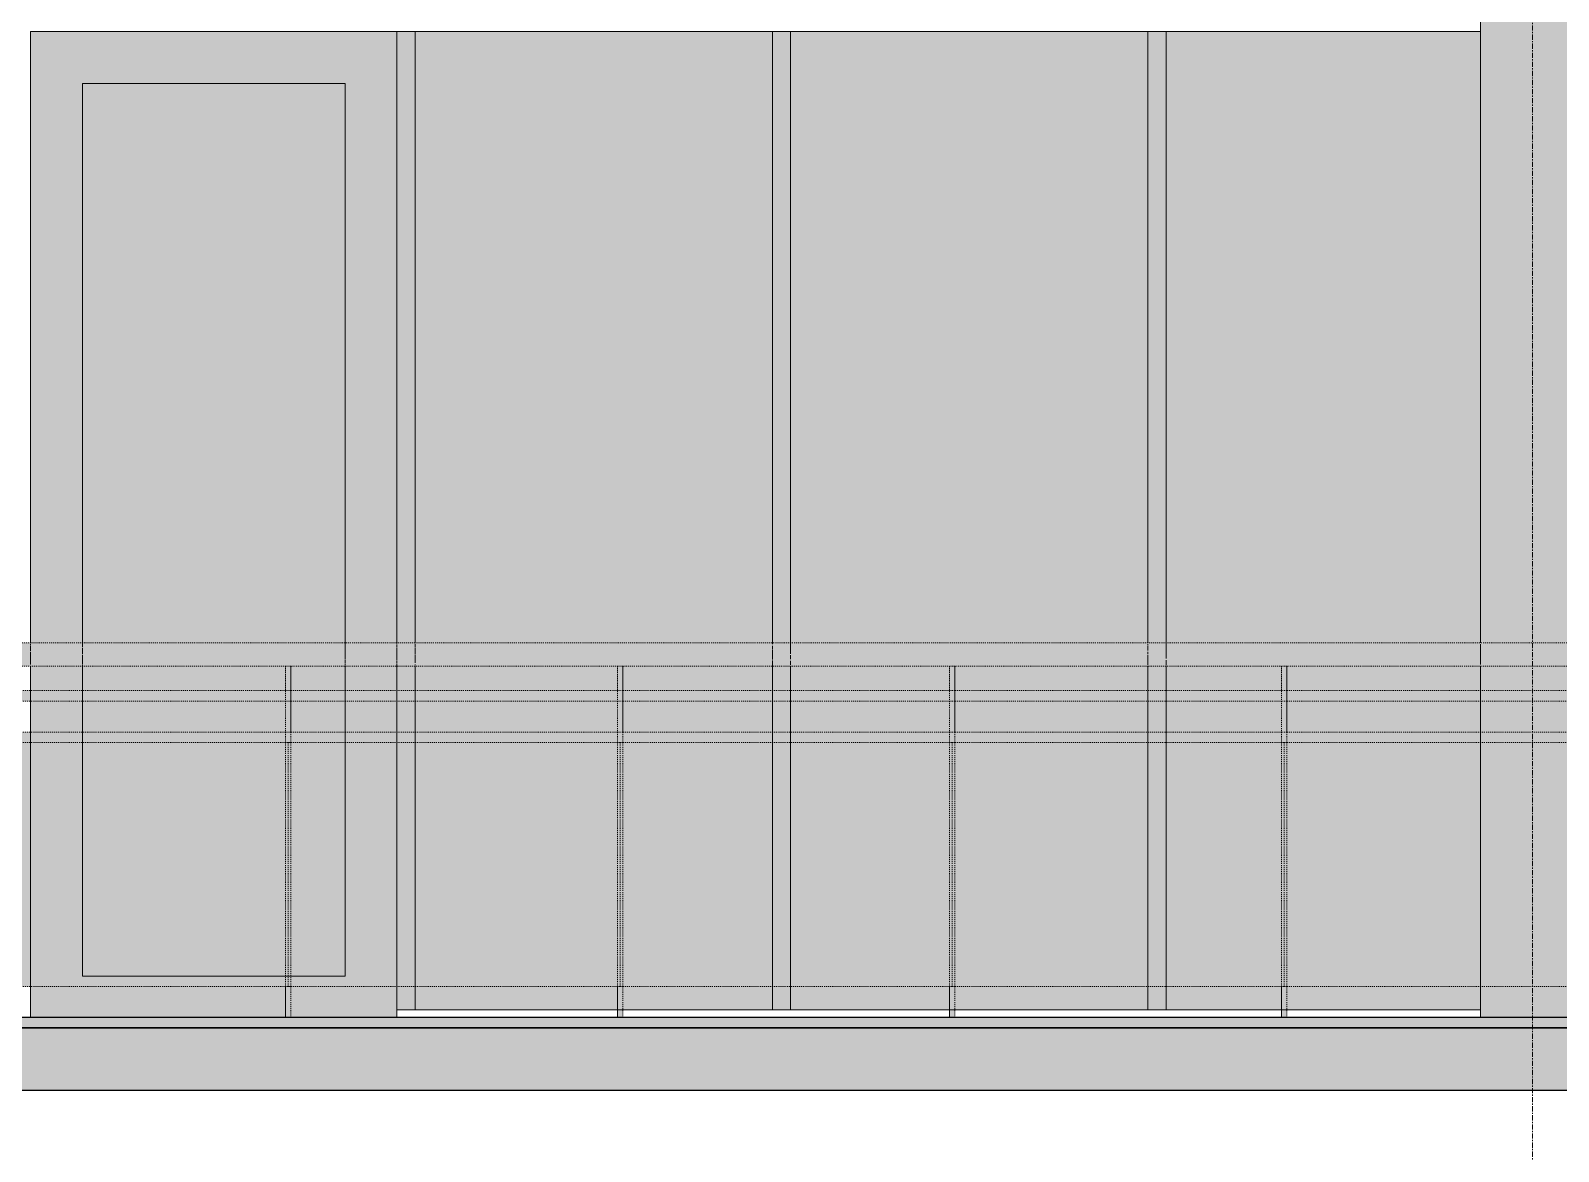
# Model space of a CAD drawing. Header units: inches. Extents: x -55396 to -733, y -290 to 853.
# Drawn here: x -24099.1 to -23951.9, y -11.9 to 96.1 of the extents above; entities that cross this region are included whole.
import ezdxf

# ---------------------------------------------------------------- set-up
doc = ezdxf.new("R2010")
doc.units = ezdxf.units.IN
doc.header["$MEASUREMENT"] = 0
for name, pattern in [('Dash 1_16_', [0.125, 0.0625, -0.0625]), ('Grid Line 1_2_', [0.875, 0.5, -0.125, 0.125, -0.125]), ('Grid Line 1_2__2_', [0.875, 0.5, -0.125, 0.125, -0.125])]:
    doc.linetypes.add(name, pattern=pattern)
for name, color, linetype, lineweight in [('A-DOOR', 31, 'Continuous', 9), ('A-FLOR', 192, 'Continuous', 9), ('A-FLOR-HRAL', 11, 'Continuous', 9), ('A-FLOR-LEVL', 51, 'Continuous', 9), ('A-GLAZ-CURT', 52, 'Continuous', 9), ('A-GLAZ-CWMG', 51, 'Continuous', 9), ('S-BEAM', 12, 'Continuous', 9), ('S-GRID', 1, 'Continuous', 9)]:
    doc.layers.add(name, color=color, linetype=linetype, lineweight=lineweight)

# ---------------------------------------------------------------- blocks, each defined once
blk = doc.blocks.new('Locker Rooms and Restrooms_rvt-1-Section 13')
at = {"layer": 'A-FLOR-LEVL', "linetype": 'Grid Line 1_2__2_'}
blk.add_line((-26557.32, 0), (-21746.96, 0), dxfattribs=at)
blk = doc.blocks.new('Struct_Xcel_Sports Complex_rvt-1-Section 13')
at = {"layer": 'A-FLOR'}
blk.add_hatch(color=254, dxfattribs=at).paths.add_polyline_path([(-26273.39, -6), (-22066.14, -6), (-22066.14, 0), (-26273.39, 0), (-26273.39, -1.58)], flags=0)
at = {"layer": 'A-FLOR', "color": 130, "lineweight": 25}
for p, q in [((-22066.14, 0), (-26273.39, 0)), ((-26273.39, -6), (-22066.14, -6))]:
    blk.add_line(p, q, dxfattribs=at)
blk = doc.blocks.new('Railing - 2_ 8_-V97-Section 13')
at = {"layer": 'A-FLOR-HRAL', "linetype": 'Dash 1_16_', "transparency": 33554432}
blk.add_hatch(color=256, dxfattribs=at).paths.add_polyline_path([(-24186.75, 4), (-24170.32, 4), (-24170.32, 27.5), (-24202.32, 27.5), (-24202.32, 4), (-24202.07, 4)], flags=0)
at = {"layer": 'A-FLOR-HRAL', "linetype": 'Dash 1_16_'}
for p, q in [((-24202.32, 4), (-24202.32, 27.5)), ((-24202.32, 27.5), (-24202.07, 27.5)), ((-24202.07, 27.5), (-24202.32, 27.5)), ((-24202.32, 27.5), (-24202.32, 4)), ((-24202.07, 27.5), (-24170.57, 27.5)), ((-24170.57, 27.5), (-24202.07, 27.5)), ((-24170.57, 27.5), (-24170.32, 27.5)), ((-24170.32, 27.5), (-24170.57, 27.5)), ((-24170.32, 27.5), (-24170.32, 4)), ((-24170.32, 4), (-24170.32, 27.5)), ((-24202.07, 4), (-24202.32, 4)), ((-24202.32, 4), (-24202.07, 4)), ((-24170.57, 4), (-24202.07, 4)), ((-24202.07, 4), (-24170.57, 4)), ((-24170.32, 4), (-24170.57, 4)), ((-24170.57, 4), (-24170.32, 4))]:
    blk.add_line(p, q, dxfattribs=at)
blk = doc.blocks.new('Railing - 2_ x 1_2_-V101-Section 13')
at = {"layer": 'A-FLOR-HRAL', "linetype": 'Dash 1_16_', "transparency": 33554432}
blk.add_hatch(color=256, dxfattribs=at).paths.add_polyline_path([(-24074.57, 1), (-24074.07, 1), (-24074.07, 34.87), (-24074.57, 34.87), (-24074.57, 17.96)], flags=0)
at = {"layer": 'A-FLOR-HRAL', "linetype": 'Dash 1_16_'}
for p, q in [((-24074.57, 34.87), (-24074.57, 32.5)), ((-24074.07, 34.87), (-24074.57, 34.87)), ((-24074.57, 1), (-24074.57, 34.87)), ((-24074.57, 34.87), (-24074.07, 34.87)), ((-24074.07, 1), (-24074.07, 34.87)), ((-24074.07, 32.5), (-24074.07, 34.87)), ((-24074.57, 32.5), (-24074.57, 31.5)), ((-24074.07, 31.5), (-24074.07, 32.5)), ((-24074.57, 31.5), (-24074.57, 28.5)), ((-24074.07, 28.5), (-24074.07, 31.5)), ((-24074.57, 28.5), (-24074.57, 4)), ((-24074.07, 4), (-24074.07, 28.5)), ((-24074.57, 4), (-24074.57, 1)), ((-24074.07, 1), (-24074.07, 4))]:
    blk.add_line(p, q, dxfattribs=at)
blk = doc.blocks.new('Railing - Railing-939582-Section 13')
at = {"layer": 'A-FLOR-HRAL', "linetype": 'Dash 1_16_', "transparency": 33554432}
for points in [[(-24103.31, 36), (-23233.26, 36), (-23233.26, 37.12), (-23280.95, 37.12), (-23314.13, 37.12), (-23793.5, 37.12), (-23849.79, 37.11), (-23863.85, 37.11), (-23888.64, 37.12), (-23964.01, 37.12), (-23982.9, 37.11), (-24022.97, 37.12), (-24243.39, 37.04), (-24243.39, 36), (-24105.29, 36)], [(-23237.15, 34.87), (-23233.26, 34.93), (-23233.26, 36), (-24243.39, 36), (-24243.39, 34.88), (-24195.39, 34.88), (-24163.47, 34.88), (-23690.19, 34.87), (-23238.7, 34.87)], [(-23737.48, 31.5), (-23233.26, 31.5), (-23233.26, 32.5), (-24243.39, 32.5), (-24243.39, 31.5), (-23746.12, 31.5)], [(-23737.48, 27.5), (-23233.26, 27.5), (-23233.26, 28.5), (-24243.39, 28.5), (-24243.39, 27.5), (-23754.07, 27.5)]]:
    blk.add_hatch(color=256, dxfattribs=at).paths.add_polyline_path(points, flags=0)
at = {"layer": 'A-FLOR-HRAL', "linetype": 'Dash 1_16_'}
for p, q in [((-23233.26, 37.12), (-24243.39, 37.12)), ((-24243.39, 34.87), (-23233.26, 34.87)), ((-24106.07, 32.5), (-24074.57, 32.5)), ((-24074.57, 32.5), (-24106.07, 32.5)), ((-24074.57, 32.5), (-24074.07, 32.5)), ((-24074.07, 32.5), (-24074.57, 32.5)), ((-24074.07, 32.5), (-24042.57, 32.5)), ((-24042.57, 32.5), (-24074.07, 32.5)), ((-24042.57, 32.5), (-24042.07, 32.5)), ((-24042.07, 32.5), (-24042.57, 32.5)), ((-24042.07, 32.5), (-24010.57, 32.5)), ((-24010.57, 32.5), (-24042.07, 32.5)), ((-24010.57, 32.5), (-24010.07, 32.5)), ((-24010.07, 32.5), (-24010.57, 32.5)), ((-24010.07, 32.5), (-23978.57, 32.5)), ((-23978.57, 32.5), (-24010.07, 32.5)), ((-23978.57, 32.5), (-23978.07, 32.5)), ((-23978.07, 32.5), (-23978.57, 32.5)), ((-23978.07, 32.5), (-23946.57, 32.5)), ((-23946.57, 32.5), (-23978.07, 32.5)), ((-24074.57, 31.5), (-24106.07, 31.5)), ((-24074.57, 31.5), (-24106.07, 31.5)), ((-24074.07, 31.5), (-24074.57, 31.5)), ((-24074.07, 31.5), (-24074.57, 31.5)), ((-24042.57, 31.5), (-24074.07, 31.5)), ((-24042.57, 31.5), (-24074.07, 31.5)), ((-24042.07, 31.5), (-24042.57, 31.5)), ((-24042.07, 31.5), (-24042.57, 31.5)), ((-24010.57, 31.5), (-24042.07, 31.5)), ((-24010.57, 31.5), (-24042.07, 31.5)), ((-24010.07, 31.5), (-24010.57, 31.5)), ((-24010.07, 31.5), (-24010.57, 31.5)), ((-23978.57, 31.5), (-24010.07, 31.5)), ((-23978.57, 31.5), (-24010.07, 31.5)), ((-23978.07, 31.5), (-23978.57, 31.5)), ((-23978.07, 31.5), (-23978.57, 31.5)), ((-23946.57, 31.5), (-23978.07, 31.5)), ((-23946.57, 31.5), (-23978.07, 31.5)), ((-24106.07, 28.5), (-24074.57, 28.5)), ((-24074.57, 28.5), (-24106.07, 28.5)), ((-24074.57, 28.5), (-24074.07, 28.5)), ((-24074.07, 28.5), (-24074.57, 28.5)), ((-24074.07, 28.5), (-24042.57, 28.5)), ((-24042.57, 28.5), (-24074.07, 28.5)), ((-24042.57, 28.5), (-24042.07, 28.5)), ((-24042.07, 28.5), (-24042.57, 28.5)), ((-24042.07, 28.5), (-24010.57, 28.5)), ((-24010.57, 28.5), (-24042.07, 28.5)), ((-24010.57, 28.5), (-24010.07, 28.5)), ((-24010.07, 28.5), (-24010.57, 28.5)), ((-24010.07, 28.5), (-23978.57, 28.5)), ((-23978.57, 28.5), (-24010.07, 28.5)), ((-23978.57, 28.5), (-23978.07, 28.5)), ((-23978.07, 28.5), (-23978.57, 28.5)), ((-23978.07, 28.5), (-23946.57, 28.5)), ((-23946.57, 28.5), (-23978.07, 28.5)), ((-24074.57, 27.5), (-24106.07, 27.5)), ((-24074.57, 27.5), (-24106.07, 27.5)), ((-24074.07, 27.5), (-24074.57, 27.5)), ((-24074.07, 27.5), (-24074.57, 27.5)), ((-24042.57, 27.5), (-24074.07, 27.5)), ((-24042.57, 27.5), (-24074.07, 27.5)), ((-24042.07, 27.5), (-24042.57, 27.5)), ((-24042.07, 27.5), (-24042.57, 27.5)), ((-24010.57, 27.5), (-24042.07, 27.5)), ((-24010.57, 27.5), (-24042.07, 27.5)), ((-24010.07, 27.5), (-24010.57, 27.5)), ((-24010.07, 27.5), (-24010.57, 27.5)), ((-23978.57, 27.5), (-24010.07, 27.5)), ((-23978.57, 27.5), (-24010.07, 27.5)), ((-23978.07, 27.5), (-23978.57, 27.5)), ((-23978.07, 27.5), (-23978.57, 27.5)), ((-23946.57, 27.5), (-23978.07, 27.5)), ((-23946.57, 27.5), (-23978.07, 27.5))]:
    blk.add_line(p, q, dxfattribs=at)
for name, p in [('Railing - 2_ x 1_2_-V101-Section 13', (0, 0)), ('Railing - 2_ x 1_2_-V101-Section 13', (32, 0)), ('Railing - 2_ x 1_2_-V101-Section 13', (64, 0)), ('Railing - 2_ x 1_2_-V101-Section 13', (96, 0)), ('Railing - 2_ 8_-V97-Section 13', (96, 0)), ('Railing - 2_ 8_-V97-Section 13', (128, 0)), ('Railing - 2_ 8_-V97-Section 13', (160, 0)), ('Railing - 2_ 8_-V97-Section 13', (192, 0)), ('Railing - 2_ 8_-V97-Section 13', (224, 0))]:
    blk.add_blockref(name, p)
blk = doc.blocks.new('columns and girder2 - one-V185-Section 13')
at = {"layer": 'S-BEAM'}
blk.add_hatch(color=256, dxfattribs=at).paths.add_polyline_path([(-23949.39, 1), (-23949.39, 294.37), (-23959.39, 294.37), (-23959.39, 1)], flags=0)
for p, q in [((-23959.39, 37.11), (-23959.39, 294.37)), ((-23959.39, 36.77), (-23959.39, 36.98)), ((-23959.39, 36.01), (-23959.39, 36.71)), ((-23959.39, 35.01), (-23959.39, 35.98)), ((-23959.39, 32.5), (-23959.39, 34.88)), ((-23959.39, 31.5), (-23959.39, 32.5)), ((-23959.39, 28.5), (-23959.39, 31.5)), ((-23959.39, 4), (-23959.39, 28.5)), ((-23959.39, 1), (-23959.39, 4))]:
    blk.add_line(p, q, dxfattribs=at)
blk = doc.blocks.new('Door_Single_Storefront - one-1305214-Section 13')
at = {"layer": 'A-DOOR'}
h = blk.add_hatch(color=256, dxfattribs=at)
h.paths.add_polyline_path([(-24099.14, 1), (-24063.83, 1), (-24063.83, 96), (-24099.14, 96), (-24099.14, 4)], flags=0)
h.paths.add_polyline_path([(-24094.14, 5), (-24094.14, 91), (-24068.83, 91), (-24068.83, 5), (-24083.07, 5)], flags=0)
blk.add_hatch(color=256, dxfattribs=at).paths.add_polyline_path([(-24094.14, 5), (-24068.83, 5), (-24068.83, 91), (-24094.14, 91), (-24094.14, 17.96)], flags=0)
for p, q in [((-24063.83, 96), (-24099.14, 96)), ((-24099.14, 37.12), (-24099.14, 96)), ((-24094.14, 91), (-24094.14, 37.12)), ((-24094.14, 91), (-24068.83, 91)), ((-24068.83, 37.11), (-24068.83, 91)), ((-24099.14, 36.87), (-24099.14, 37)), ((-24099.14, 36.56), (-24099.14, 36.82)), ((-24094.14, 37.06), (-24094.14, 36.72)), ((-24068.83, 36.9), (-24068.83, 37.06)), ((-24068.83, 35.55), (-24068.83, 36.89)), ((-24099.14, 36.29), (-24099.14, 36.52)), ((-24099.14, 35.01), (-24099.14, 36.22)), ((-24094.14, 36.63), (-24094.14, 36)), ((-24094.14, 35.92), (-24094.14, 35.09)), ((-24068.83, 35.14), (-24068.83, 35.47)), ((-24099.14, 32.5), (-24099.14, 34.88)), ((-24094.14, 35.02), (-24094.14, 34.91)), ((-24094.14, 34.88), (-24094.14, 32.5)), ((-24068.83, 34.94), (-24068.83, 35.08)), ((-24068.83, 32.5), (-24068.83, 34.88)), ((-24099.14, 31.5), (-24099.14, 32.5)), ((-24094.14, 32.5), (-24094.14, 31.5)), ((-24068.83, 31.5), (-24068.83, 32.5)), ((-24099.14, 28.5), (-24099.14, 31.5)), ((-24094.14, 31.5), (-24094.14, 28.5)), ((-24068.83, 28.5), (-24068.83, 31.5)), ((-24099.14, 4), (-24099.14, 28.5)), ((-24094.14, 28.5), (-24094.14, 5)), ((-24068.83, 5), (-24068.83, 28.5)), ((-24094.14, 5), (-24074.57, 5)), ((-24074.57, 5), (-24074.07, 5)), ((-24074.07, 5), (-24068.83, 5)), ((-24099.14, 1), (-24099.14, 4)), ((-24063.83, 1.75), (-24063.83, 1))]:
    blk.add_line(p, q, dxfattribs=at)
blk = doc.blocks.new('System Panel - Interior Glazing-V203-Section 13')
at = {"layer": 'A-GLAZ-CURT'}
blk.add_hatch(color=256, dxfattribs=at).paths.add_polyline_path([(-24042.32, 1.75), (-24027.64, 1.75), (-24027.64, 96), (-24062.08, 96), (-24062.08, 1.75), (-24042.57, 1.75)], flags=0)
for p, q in [((-24027.64, 96), (-24062.08, 96)), ((-24062.08, 1.75), (-24042.57, 1.75)), ((-24042.57, 1.75), (-24042.07, 1.75)), ((-24042.07, 1.75), (-24027.64, 1.75))]:
    blk.add_line(p, q, dxfattribs=at)
blk = doc.blocks.new('System Panel - Interior Glazing-V204-Section 13')
at = {"layer": 'A-GLAZ-CURT'}
h = blk.add_hatch(color=256, dxfattribs=at)
h.paths.add_polyline_path([(-24025.89, 1.75), (-23991.45, 1.75), (-23991.45, 96), (-24025.89, 96), (-24025.89, 4)], flags=0)
h.paths.add_polyline_path([(-24024.73, 34.88), (-24024.73, 34.88), (-24024.4, 34.88)], flags=0)
for p, q in [((-23991.45, 96), (-24025.89, 96)), ((-24025.89, 1.75), (-24010.57, 1.75)), ((-24010.57, 1.75), (-24010.07, 1.75)), ((-24010.07, 1.75), (-23991.45, 1.75))]:
    blk.add_line(p, q, dxfattribs=at)
blk = doc.blocks.new('System Panel - Interior Glazing-V205-Section 13')
at = {"layer": 'A-GLAZ-CURT'}
blk.add_hatch(color=256, dxfattribs=at).paths.add_polyline_path([(-23989.7, 1.75), (-23959.39, 1.75), (-23959.39, 96), (-23989.7, 96), (-23989.7, 4)], flags=0)
for p, q in [((-23959.39, 96), (-23989.7, 96)), ((-23989.7, 1.75), (-23978.57, 1.75)), ((-23978.57, 1.75), (-23978.07, 1.75)), ((-23978.07, 1.75), (-23959.39, 1.75))]:
    blk.add_line(p, q, dxfattribs=at)
blk = doc.blocks.new('Rectangular Mullion - Interior 1_75_ x 4_5_-V247-Section 13')
at = {"layer": 'A-GLAZ-CWMG'}
blk.add_hatch(color=256, dxfattribs=at).paths.add_polyline_path([(-24062.08, 1.75), (-24062.08, 96), (-24063.83, 96), (-24063.83, 1.75)], flags=0)
for p, q in [((-24063.83, 96), (-24062.08, 96)), ((-24063.83, 96), (-24063.83, 37.12)), ((-24062.08, 37.11), (-24062.08, 96)), ((-24063.83, 37.05), (-24063.83, 36.94)), ((-24063.83, 36.87), (-24063.83, 36.7)), ((-24062.08, 36.73), (-24062.08, 37)), ((-24063.83, 36.63), (-24063.83, 35.47)), ((-24063.83, 35.41), (-24063.83, 35.12)), ((-24062.08, 36.39), (-24062.08, 36.65)), ((-24062.08, 36), (-24062.08, 36.36)), ((-24062.08, 35.74), (-24062.08, 35.94)), ((-24062.08, 35.18), (-24062.08, 35.68)), ((-24063.83, 35.05), (-24063.83, 34.93)), ((-24063.83, 34.88), (-24063.83, 32.5)), ((-24062.08, 34.94), (-24062.08, 35.03)), ((-24062.08, 32.5), (-24062.08, 34.88)), ((-24063.83, 32.5), (-24063.83, 31.5)), ((-24062.08, 31.5), (-24062.08, 32.5)), ((-24063.83, 31.5), (-24063.83, 28.5)), ((-24062.08, 28.5), (-24062.08, 31.5)), ((-24063.83, 28.5), (-24063.83, 4)), ((-24062.08, 4), (-24062.08, 28.5)), ((-24063.83, 4), (-24063.83, 1.75)), ((-24062.08, 1.75), (-24062.08, 4)), ((-24062.08, 1.75), (-24063.83, 1.75))]:
    blk.add_line(p, q, dxfattribs=at)
blk = doc.blocks.new('Rectangular Mullion - Interior 1_75_ x 4_5_-V248-Section 13')
at = {"layer": 'A-GLAZ-CWMG'}
blk.add_hatch(color=256, dxfattribs=at).paths.add_polyline_path([(-24025.89, 1.75), (-24025.89, 96), (-24027.64, 96), (-24027.64, 1.75)], flags=0)
for p, q in [((-24027.64, 96), (-24025.89, 96)), ((-24027.64, 96), (-24027.64, 37.1)), ((-24025.89, 37.08), (-24025.89, 96)), ((-24027.64, 37.06), (-24027.64, 36.97)), ((-24027.64, 36.83), (-24027.64, 36.51)), ((-24025.89, 36.92), (-24025.89, 37.08)), ((-24025.89, 36.49), (-24025.89, 36.9)), ((-24027.64, 36.42), (-24027.64, 36.06)), ((-24027.64, 36), (-24027.64, 35.5)), ((-24027.64, 35.42), (-24027.64, 35.08)), ((-24025.89, 36.05), (-24025.89, 36.48)), ((-24025.89, 35.52), (-24025.89, 35.93)), ((-24025.89, 34.98), (-24025.89, 35.38)), ((-24027.64, 35.06), (-24027.64, 34.92)), ((-24027.64, 34.88), (-24027.64, 32.5)), ((-24025.89, 32.5), (-24025.89, 34.88)), ((-24027.64, 32.5), (-24027.64, 31.5)), ((-24025.89, 31.5), (-24025.89, 32.5)), ((-24027.64, 31.5), (-24027.64, 28.5)), ((-24025.89, 28.5), (-24025.89, 31.5)), ((-24027.64, 28.5), (-24027.64, 4)), ((-24025.89, 4), (-24025.89, 28.5)), ((-24027.64, 4), (-24027.64, 1.75)), ((-24025.89, 1.75), (-24025.89, 4)), ((-24025.89, 1.75), (-24027.64, 1.75))]:
    blk.add_line(p, q, dxfattribs=at)
blk = doc.blocks.new('Rectangular Mullion - Interior 1_75_ x 4_5_-V249-Section 13')
at = {"layer": 'A-GLAZ-CWMG'}
blk.add_hatch(color=256, dxfattribs=at).paths.add_polyline_path([(-23989.7, 1.75), (-23989.7, 96), (-23991.45, 96), (-23991.45, 1.75)], flags=0)
for p, q in [((-23991.45, 96), (-23989.7, 96)), ((-23991.45, 96), (-23991.45, 37.12)), ((-23989.7, 37.1), (-23989.7, 96)), ((-23991.45, 36.98), (-23991.45, 36.89)), ((-23991.45, 36.83), (-23991.45, 36.36)), ((-23989.7, 36.98), (-23989.7, 37.07)), ((-23989.7, 35.6), (-23989.7, 36.96)), ((-23991.45, 36.24), (-23991.45, 36)), ((-23991.45, 35.92), (-23991.45, 35)), ((-23989.7, 34.95), (-23989.7, 35.45)), ((-23991.45, 34.88), (-23991.45, 32.5)), ((-23989.7, 32.5), (-23989.7, 34.88)), ((-23991.45, 32.5), (-23991.45, 31.5)), ((-23989.7, 31.5), (-23989.7, 32.5)), ((-23991.45, 31.5), (-23991.45, 28.5)), ((-23989.7, 28.5), (-23989.7, 31.5)), ((-23991.45, 28.5), (-23991.45, 4)), ((-23989.7, 4), (-23989.7, 28.5)), ((-23991.45, 4), (-23991.45, 1.75)), ((-23989.7, 1.75), (-23989.7, 4)), ((-23989.7, 1.75), (-23991.45, 1.75))]:
    blk.add_line(p, q, dxfattribs=at)

msp = doc.modelspace()

# ---------------------------------------------------------------- hatches: boundary and pattern name
at = {"layer": 'A-FLOR'}
msp.add_hatch(color=256, dxfattribs=at).paths.add_polyline_path([(-23875.71, 0), (-23085.89, 0), (-23085.89, 1), (-24603.39, 1), (-24603.39, 0), (-23910.27, 0)], flags=0)

# ---------------------------------------------------------------- linework, layer by layer
at = {"layer": 'A-FLOR', "lineweight": 25}
for p, q in [((-23085.89, 1), (-26010.64, 1)), ((-26010.64, 0), (-23085.89, 0))]:
    msp.add_line(p, q, dxfattribs=at)
at = {"layer": 'A-FLOR-LEVL', "linetype": 'Grid Line 1_2_'}
msp.add_line((-26557.32, 0), (-21746.96, 0), dxfattribs=at)
at = {"layer": 'S-GRID', "linetype": 'Grid Line 1_2_'}
msp.add_line((-23954.39, -273.16), (-23954.39, 489.49), dxfattribs=at)
msp.add_line((-23954.39, -273.16), (-23954.39, 489.49), dxfattribs=at)

# ---------------------------------------------------------------- block references
at = {"layer": 'A-DOOR'}
msp.add_blockref('Door_Single_Storefront - one-1305214-Section 13', (0, 0), dxfattribs=at)
at = {"layer": 'A-FLOR-HRAL', "linetype": 'Dash 1_16_'}
msp.add_blockref('Railing - Railing-939582-Section 13', (0, 0), dxfattribs=at)
at = {"layer": 'A-GLAZ-CURT'}
for name in ['System Panel - Interior Glazing-V203-Section 13', 'System Panel - Interior Glazing-V204-Section 13', 'System Panel - Interior Glazing-V205-Section 13']:
    msp.add_blockref(name, (0, 0), dxfattribs=at)
at = {"layer": 'A-GLAZ-CWMG'}
for name in ['Rectangular Mullion - Interior 1_75_ x 4_5_-V247-Section 13', 'Rectangular Mullion - Interior 1_75_ x 4_5_-V248-Section 13', 'Rectangular Mullion - Interior 1_75_ x 4_5_-V249-Section 13']:
    msp.add_blockref(name, (0, 0), dxfattribs=at)
at = {"layer": 'S-BEAM'}
msp.add_blockref('columns and girder2 - one-V185-Section 13', (0, 0), dxfattribs=at)

# ---------------------------------------------------------------- next in the draw order: block references
at = {"lineweight": 5}
msp.add_blockref('Locker Rooms and Restrooms_rvt-1-Section 13', (0, 0), dxfattribs=at)

# ---------------------------------------------------------------- next in the draw order: block references
msp.add_blockref('Struct_Xcel_Sports Complex_rvt-1-Section 13', (0, 0), dxfattribs=at)

doc.saveas('drawing.dxf')
